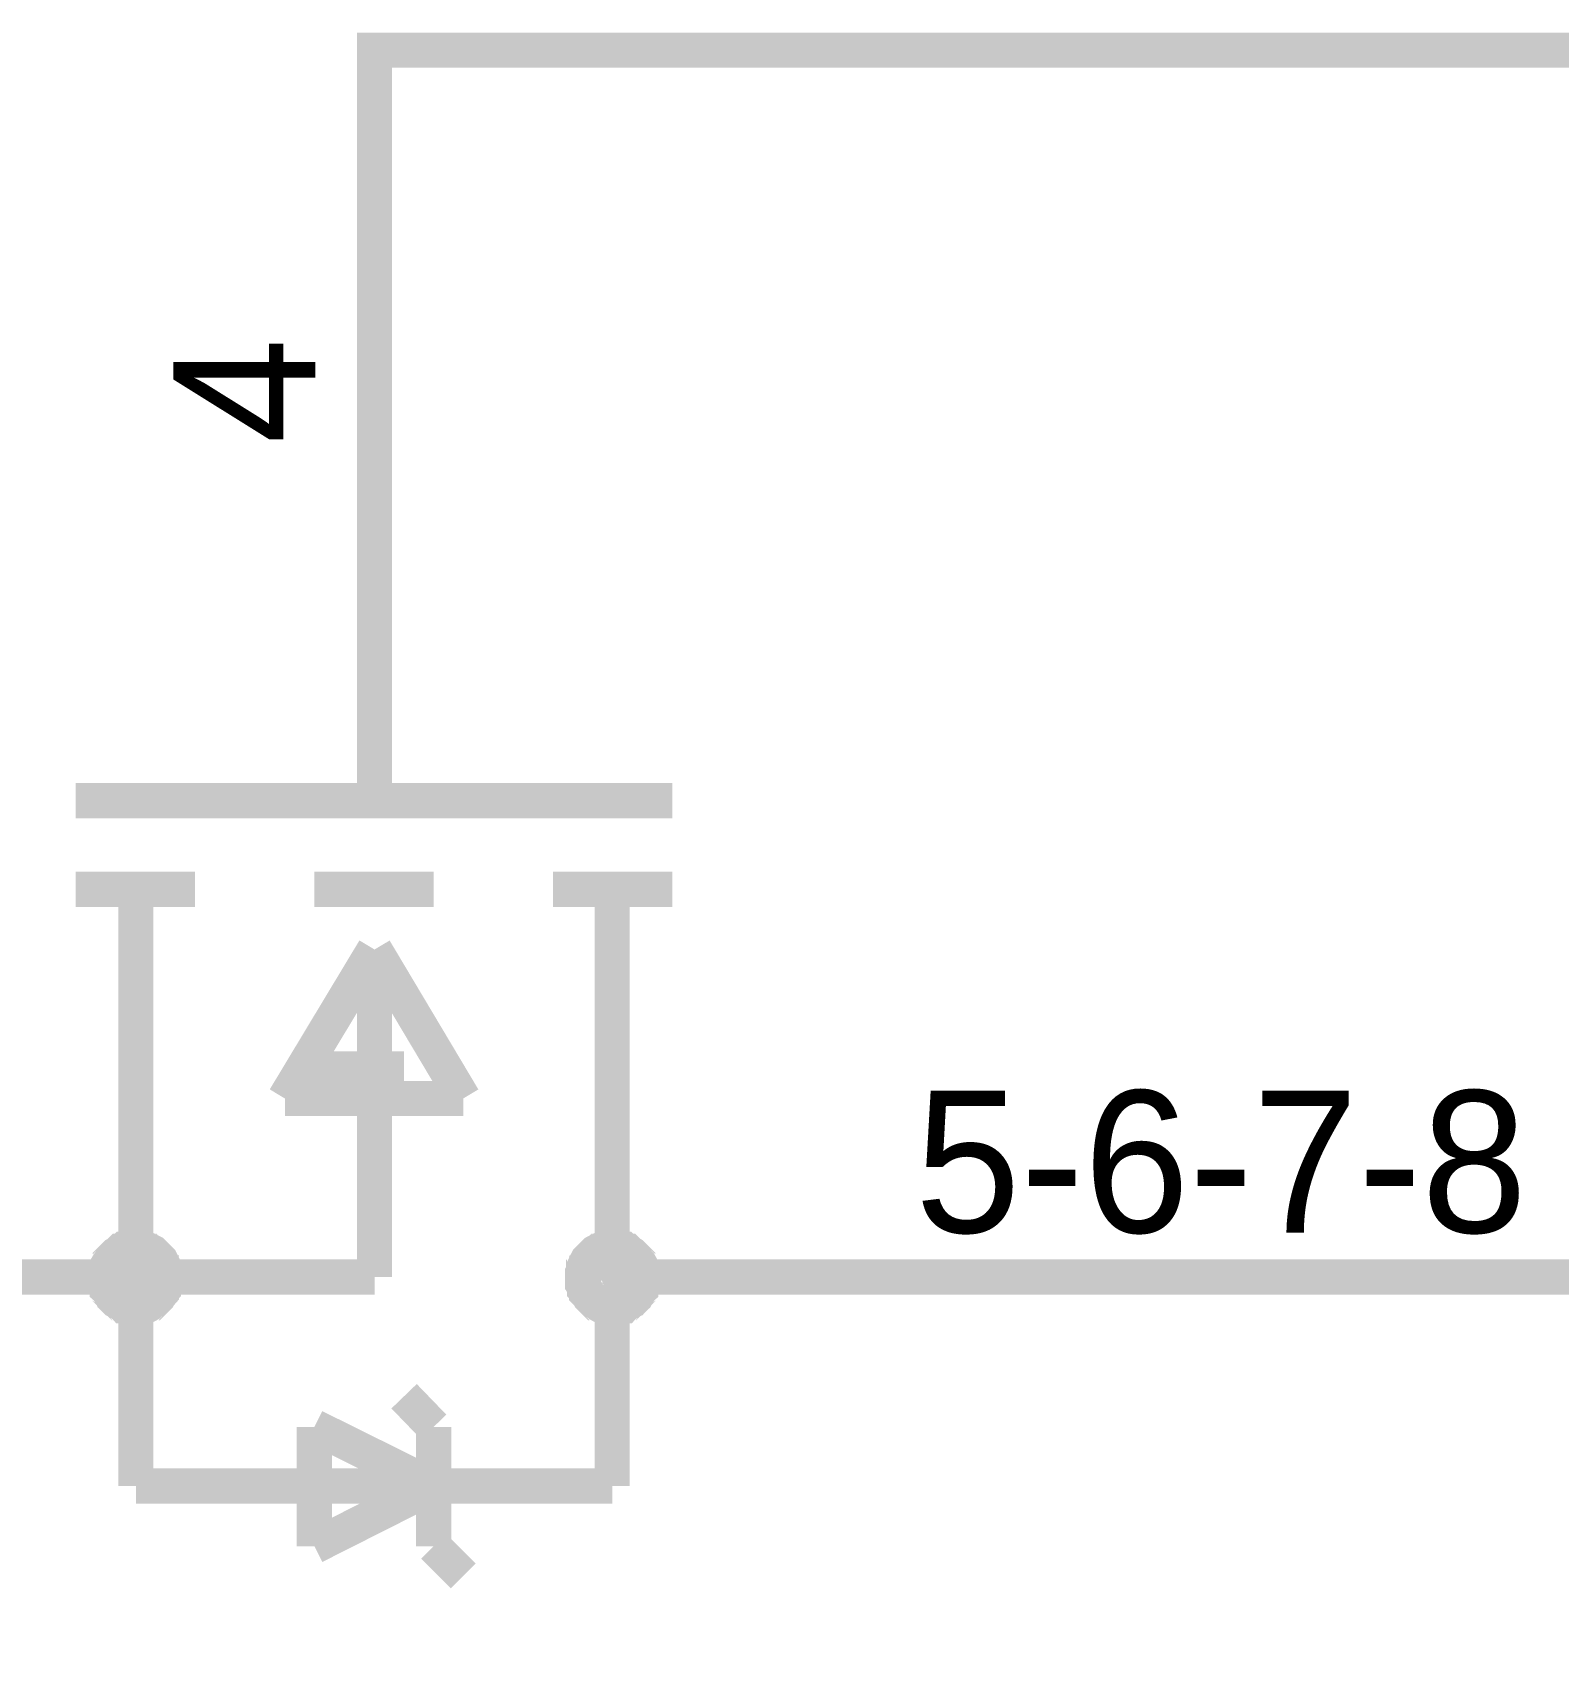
# Model space of a CAD drawing. Header units: inches. Extents: x 0 to 431, y 0 to 297.
# Drawn here: x 96.26 to 109.26, y 166.26 to 180.14 of the extents above; entities that cross this region are included whole.
import ezdxf

# ---------------------------------------------------------------- set-up
doc = ezdxf.new("R2010")
doc.units = ezdxf.units.IN
doc.layers.add('Sheet', color=255, linetype='Continuous')

msp = doc.modelspace()

# ---------------------------------------------------------------- linework, layer by layer
at = {"layer": 'Sheet'}
for points in [[(124.005, 143.999, 0.3, 0.3, 0), (137.002, 143.999, 0.3, 0.3, 0), (137.002, 179.992, 0.3, 0.3, 0), (99.17, 179.992, 0.3, 0.3, 0), (99.17, 179.698, 0.3, 0.3, 0)], [(99.17, 174.615, 0.3, 0.3, 0), (99.17, 179.698, 0.3, 0.3, 0)], [(99.17, 173.598, 0.3, 0.3, 0), (99.17, 174.615, 0.3, 0.3, 0)], [(96.625, 173.598, 0.3, 0.3, 0), (101.707, 173.598, 0.3, 0.3, 0)], [(97.641, 172.842, 0.3, 0.3, 0), (96.625, 172.842, 0.3, 0.3, 0)], [(97.137, 172.842, 0.3, 0.3, 0), (97.137, 169.54, 0.3, 0.3, 0)], [(99.674, 172.842, 0.3, 0.3, 0), (98.658, 172.842, 0.3, 0.3, 0)], [(100.691, 172.842, 0.3, 0.3, 0), (101.707, 172.842, 0.3, 0.3, 0)], [(101.195, 172.842, 0.3, 0.3, 0), (101.195, 169.54, 0.3, 0.3, 0)], [(99.17, 172.33, 0.3, 0.3, 0), (98.406, 171.061, 0.3, 0.3, 0)], [(99.17, 172.33, 0.3, 0.3, 0), (99.926, 171.061, 0.3, 0.3, 0)], [(99.17, 172.077, 0.3, 0.3, 0), (99.17, 169.54, 0.3, 0.3, 0)], [(99.422, 171.313, 0.3, 0.3, 0), (98.658, 171.313, 0.3, 0.3, 0)], [(99.926, 171.061, 0.3, 0.3, 0), (98.406, 171.061, 0.3, 0.3, 0)], [(96.877, 169.54, 0.3, 0.3, 0), (96.877, 169.549, 0.3, 0.3, 0), (96.877, 169.565, 0.3, 0.3, 0), (96.877, 169.574, 0.3, 0.3, 0), (96.885, 169.591, 0.3, 0.3, 0), (96.885, 169.599, 0.3, 0.3, 0), (96.885, 169.616, 0.3, 0.3, 0), (96.893, 169.624, 0.3, 0.3, 0), (96.893, 169.633, 0.3, 0.3, 0), (96.902, 169.649, 0.3, 0.3, 0), (96.91, 169.658, 0.3, 0.3, 0), (96.919, 169.666, 0.3, 0.3, 0), (96.919, 169.683, 0.3, 0.3, 0), (96.927, 169.691, 0.3, 0.3, 0), (96.935, 169.7, 0.3, 0.3, 0), (96.944, 169.708, 0.3, 0.3, 0), (96.952, 169.717, 0.3, 0.3, 0), (96.961, 169.725, 0.3, 0.3, 0), (96.969, 169.733, 0.3, 0.3, 0), (96.986, 169.742, 0.3, 0.3, 0), (96.994, 169.75, 0.3, 0.3, 0), (97.003, 169.759, 0.3, 0.3, 0), (97.011, 169.759, 0.3, 0.3, 0), (97.028, 169.767, 0.3, 0.3, 0), (97.036, 169.775, 0.3, 0.3, 0), (97.045, 169.775, 0.3, 0.3, 0), (97.061, 169.784, 0.3, 0.3, 0), (97.07, 169.784, 0.3, 0.3, 0), (97.087, 169.784, 0.3, 0.3, 0), (97.095, 169.792, 0.3, 0.3, 0), (97.112, 169.792, 0.3, 0.3, 0), (97.12, 169.792, 0.3, 0.3, 0), (97.137, 169.792, 0.3, 0.3, 0)], [(97.137, 169.792, 0.3, 0.3, 0), (97.137, 169.792, 0.3, 0.3, 0)], [(97.137, 169.792, 0.3, 0.3, 0), (97.145, 169.792, 0.3, 0.3, 0), (97.162, 169.792, 0.3, 0.3, 0), (97.171, 169.792, 0.3, 0.3, 0), (97.187, 169.784, 0.3, 0.3, 0), (97.196, 169.784, 0.3, 0.3, 0), (97.213, 169.784, 0.3, 0.3, 0), (97.221, 169.775, 0.3, 0.3, 0), (97.229, 169.775, 0.3, 0.3, 0), (97.246, 169.767, 0.3, 0.3, 0), (97.255, 169.759, 0.3, 0.3, 0), (97.263, 169.759, 0.3, 0.3, 0), (97.28, 169.75, 0.3, 0.3, 0), (97.288, 169.742, 0.3, 0.3, 0), (97.297, 169.733, 0.3, 0.3, 0), (97.305, 169.725, 0.3, 0.3, 0), (97.313, 169.717, 0.3, 0.3, 0), (97.322, 169.708, 0.3, 0.3, 0), (97.33, 169.7, 0.3, 0.3, 0), (97.339, 169.691, 0.3, 0.3, 0), (97.347, 169.683, 0.3, 0.3, 0), (97.355, 169.666, 0.3, 0.3, 0), (97.355, 169.658, 0.3, 0.3, 0), (97.364, 169.649, 0.3, 0.3, 0), (97.372, 169.633, 0.3, 0.3, 0), (97.372, 169.624, 0.3, 0.3, 0), (97.381, 169.616, 0.3, 0.3, 0), (97.381, 169.599, 0.3, 0.3, 0), (97.381, 169.591, 0.3, 0.3, 0), (97.389, 169.574, 0.3, 0.3, 0), (97.389, 169.565, 0.3, 0.3, 0), (97.389, 169.549, 0.3, 0.3, 0), (97.389, 169.54, 0.3, 0.3, 0)], [(100.943, 169.54, 0.3, 0.3, 0), (100.943, 169.549, 0.3, 0.3, 0), (100.943, 169.565, 0.3, 0.3, 0), (100.943, 169.574, 0.3, 0.3, 0), (100.951, 169.591, 0.3, 0.3, 0), (100.951, 169.599, 0.3, 0.3, 0), (100.951, 169.616, 0.3, 0.3, 0), (100.96, 169.624, 0.3, 0.3, 0), (100.96, 169.633, 0.3, 0.3, 0), (100.968, 169.649, 0.3, 0.3, 0), (100.976, 169.658, 0.3, 0.3, 0), (100.976, 169.666, 0.3, 0.3, 0), (100.985, 169.683, 0.3, 0.3, 0), (100.993, 169.691, 0.3, 0.3, 0), (101.002, 169.7, 0.3, 0.3, 0), (101.01, 169.708, 0.3, 0.3, 0), (101.018, 169.717, 0.3, 0.3, 0), (101.027, 169.725, 0.3, 0.3, 0), (101.035, 169.733, 0.3, 0.3, 0), (101.044, 169.742, 0.3, 0.3, 0), (101.052, 169.75, 0.3, 0.3, 0), (101.069, 169.759, 0.3, 0.3, 0), (101.077, 169.759, 0.3, 0.3, 0), (101.086, 169.767, 0.3, 0.3, 0), (101.102, 169.775, 0.3, 0.3, 0), (101.111, 169.775, 0.3, 0.3, 0), (101.119, 169.784, 0.3, 0.3, 0), (101.136, 169.784, 0.3, 0.3, 0), (101.144, 169.784, 0.3, 0.3, 0), (101.161, 169.792, 0.3, 0.3, 0), (101.17, 169.792, 0.3, 0.3, 0), (101.187, 169.792, 0.3, 0.3, 0), (101.195, 169.792, 0.3, 0.3, 0)], [(101.195, 169.792, 0.3, 0.3, 0), (101.195, 169.792, 0.3, 0.3, 0)], [(101.195, 169.792, 0.3, 0.3, 0), (101.212, 169.792, 0.3, 0.3, 0), (101.22, 169.792, 0.3, 0.3, 0), (101.237, 169.792, 0.3, 0.3, 0), (101.245, 169.784, 0.3, 0.3, 0), (101.262, 169.784, 0.3, 0.3, 0), (101.271, 169.784, 0.3, 0.3, 0), (101.287, 169.775, 0.3, 0.3, 0), (101.296, 169.775, 0.3, 0.3, 0), (101.304, 169.767, 0.3, 0.3, 0), (101.321, 169.759, 0.3, 0.3, 0), (101.329, 169.759, 0.3, 0.3, 0), (101.338, 169.75, 0.3, 0.3, 0), (101.346, 169.742, 0.3, 0.3, 0), (101.363, 169.733, 0.3, 0.3, 0), (101.371, 169.725, 0.3, 0.3, 0), (101.38, 169.717, 0.3, 0.3, 0), (101.388, 169.708, 0.3, 0.3, 0), (101.397, 169.7, 0.3, 0.3, 0), (101.405, 169.691, 0.3, 0.3, 0), (101.413, 169.683, 0.3, 0.3, 0), (101.413, 169.666, 0.3, 0.3, 0), (101.422, 169.658, 0.3, 0.3, 0), (101.43, 169.649, 0.3, 0.3, 0), (101.439, 169.633, 0.3, 0.3, 0), (101.439, 169.624, 0.3, 0.3, 0), (101.447, 169.616, 0.3, 0.3, 0), (101.447, 169.599, 0.3, 0.3, 0), (101.447, 169.591, 0.3, 0.3, 0), (101.455, 169.574, 0.3, 0.3, 0), (101.455, 169.565, 0.3, 0.3, 0), (101.455, 169.549, 0.3, 0.3, 0), (101.455, 169.54, 0.3, 0.3, 0)], [(96.625, 169.54, 0.3, 0.3, 0), (94.087, 169.54, 0.3, 0.3, 0)], [(96.625, 169.54, 0.3, 0.3, 0), (99.17, 169.54, 0.3, 0.3, 0)], [(97.137, 169.28, 0.3, 0.3, 0), (97.12, 169.28, 0.3, 0.3, 0), (97.112, 169.28, 0.3, 0.3, 0), (97.095, 169.28, 0.3, 0.3, 0), (97.087, 169.288, 0.3, 0.3, 0), (97.07, 169.288, 0.3, 0.3, 0), (97.061, 169.288, 0.3, 0.3, 0), (97.045, 169.296, 0.3, 0.3, 0), (97.036, 169.296, 0.3, 0.3, 0), (97.028, 169.305, 0.3, 0.3, 0), (97.011, 169.313, 0.3, 0.3, 0), (97.003, 169.322, 0.3, 0.3, 0), (96.994, 169.322, 0.3, 0.3, 0), (96.986, 169.33, 0.3, 0.3, 0), (96.969, 169.338, 0.3, 0.3, 0), (96.961, 169.347, 0.3, 0.3, 0), (96.952, 169.355, 0.3, 0.3, 0), (96.944, 169.364, 0.3, 0.3, 0), (96.935, 169.372, 0.3, 0.3, 0), (96.927, 169.389, 0.3, 0.3, 0), (96.919, 169.397, 0.3, 0.3, 0), (96.919, 169.406, 0.3, 0.3, 0), (96.91, 169.414, 0.3, 0.3, 0), (96.902, 169.431, 0.3, 0.3, 0), (96.893, 169.439, 0.3, 0.3, 0), (96.893, 169.448, 0.3, 0.3, 0), (96.885, 169.465, 0.3, 0.3, 0), (96.885, 169.473, 0.3, 0.3, 0), (96.885, 169.49, 0.3, 0.3, 0), (96.877, 169.498, 0.3, 0.3, 0), (96.877, 169.515, 0.3, 0.3, 0), (96.877, 169.523, 0.3, 0.3, 0), (96.877, 169.54, 0.3, 0.3, 0)], [(96.877, 169.54, 0.3, 0.3, 0), (96.877, 169.54, 0.3, 0.3, 0)], [(97.137, 169.54, 0.3, 0.3, 0), (97.137, 167.759, 0.3, 0.3, 0)], [(97.389, 169.54, 0.3, 0.3, 0), (97.389, 169.523, 0.3, 0.3, 0), (97.389, 169.515, 0.3, 0.3, 0), (97.389, 169.498, 0.3, 0.3, 0), (97.381, 169.49, 0.3, 0.3, 0), (97.381, 169.473, 0.3, 0.3, 0), (97.381, 169.465, 0.3, 0.3, 0), (97.372, 169.448, 0.3, 0.3, 0), (97.372, 169.439, 0.3, 0.3, 0), (97.364, 169.431, 0.3, 0.3, 0), (97.355, 169.414, 0.3, 0.3, 0), (97.355, 169.406, 0.3, 0.3, 0), (97.347, 169.397, 0.3, 0.3, 0), (97.339, 169.389, 0.3, 0.3, 0), (97.33, 169.372, 0.3, 0.3, 0), (97.322, 169.364, 0.3, 0.3, 0), (97.313, 169.355, 0.3, 0.3, 0), (97.305, 169.347, 0.3, 0.3, 0), (97.297, 169.338, 0.3, 0.3, 0), (97.288, 169.33, 0.3, 0.3, 0), (97.28, 169.322, 0.3, 0.3, 0), (97.263, 169.322, 0.3, 0.3, 0), (97.255, 169.313, 0.3, 0.3, 0), (97.246, 169.305, 0.3, 0.3, 0), (97.229, 169.296, 0.3, 0.3, 0), (97.221, 169.296, 0.3, 0.3, 0), (97.213, 169.288, 0.3, 0.3, 0), (97.196, 169.288, 0.3, 0.3, 0), (97.187, 169.288, 0.3, 0.3, 0), (97.171, 169.28, 0.3, 0.3, 0), (97.162, 169.28, 0.3, 0.3, 0), (97.145, 169.28, 0.3, 0.3, 0), (97.137, 169.28, 0.3, 0.3, 0)], [(97.389, 169.54, 0.3, 0.3, 0), (97.389, 169.54, 0.3, 0.3, 0), (97.389, 169.54, 0.3, 0.3, 0), (97.389, 169.54, 0.3, 0.3, 0), (97.389, 169.54, 0.3, 0.3, 0), (97.389, 169.54, 0.3, 0.3, 0), (97.389, 169.54, 0.3, 0.3, 0), (97.389, 169.54, 0.3, 0.3, 0), (97.389, 169.54, 0.3, 0.3, 0), (97.389, 169.54, 0.3, 0.3, 0), (97.389, 169.54, 0.3, 0.3, 0), (97.389, 169.54, 0.3, 0.3, 0), (97.389, 169.54, 0.3, 0.3, 0), (97.389, 169.54, 0.3, 0.3, 0), (97.389, 169.54, 0.3, 0.3, 0), (97.389, 169.54, 0.3, 0.3, 0), (97.389, 169.54, 0.3, 0.3, 0), (97.389, 169.54, 0.3, 0.3, 0), (97.389, 169.54, 0.3, 0.3, 0), (97.389, 169.54, 0.3, 0.3, 0), (97.389, 169.54, 0.3, 0.3, 0), (97.389, 169.54, 0.3, 0.3, 0), (97.389, 169.54, 0.3, 0.3, 0), (97.389, 169.54, 0.3, 0.3, 0), (97.389, 169.54, 0.3, 0.3, 0), (97.389, 169.54, 0.3, 0.3, 0), (97.389, 169.54, 0.3, 0.3, 0), (97.389, 169.54, 0.3, 0.3, 0), (97.389, 169.54, 0.3, 0.3, 0), (97.389, 169.54, 0.3, 0.3, 0), (97.389, 169.54, 0.3, 0.3, 0), (97.389, 169.54, 0.3, 0.3, 0), (97.389, 169.54, 0.3, 0.3, 0)], [(97.389, 169.54, 0.3, 0.3, 0), (97.389, 169.54, 0.3, 0.3, 0)], [(101.195, 169.28, 0.3, 0.3, 0), (101.187, 169.28, 0.3, 0.3, 0), (101.17, 169.28, 0.3, 0.3, 0), (101.161, 169.28, 0.3, 0.3, 0), (101.144, 169.288, 0.3, 0.3, 0), (101.136, 169.288, 0.3, 0.3, 0), (101.119, 169.288, 0.3, 0.3, 0), (101.111, 169.296, 0.3, 0.3, 0), (101.102, 169.296, 0.3, 0.3, 0), (101.086, 169.305, 0.3, 0.3, 0), (101.077, 169.313, 0.3, 0.3, 0), (101.069, 169.322, 0.3, 0.3, 0), (101.052, 169.322, 0.3, 0.3, 0), (101.044, 169.33, 0.3, 0.3, 0), (101.035, 169.338, 0.3, 0.3, 0), (101.027, 169.347, 0.3, 0.3, 0), (101.018, 169.355, 0.3, 0.3, 0), (101.01, 169.364, 0.3, 0.3, 0), (101.002, 169.372, 0.3, 0.3, 0), (100.993, 169.389, 0.3, 0.3, 0), (100.985, 169.397, 0.3, 0.3, 0), (100.976, 169.406, 0.3, 0.3, 0), (100.976, 169.414, 0.3, 0.3, 0), (100.968, 169.431, 0.3, 0.3, 0), (100.96, 169.439, 0.3, 0.3, 0), (100.96, 169.448, 0.3, 0.3, 0), (100.951, 169.465, 0.3, 0.3, 0), (100.951, 169.473, 0.3, 0.3, 0), (100.951, 169.49, 0.3, 0.3, 0), (100.943, 169.498, 0.3, 0.3, 0), (100.943, 169.515, 0.3, 0.3, 0), (100.943, 169.523, 0.3, 0.3, 0), (100.943, 169.54, 0.3, 0.3, 0)], [(100.943, 169.54, 0.3, 0.3, 0), (100.943, 169.54, 0.3, 0.3, 0)], [(101.195, 167.759, 0.3, 0.3, 0), (101.195, 169.54, 0.3, 0.3, 0)], [(101.455, 169.54, 0.3, 0.3, 0), (101.455, 169.523, 0.3, 0.3, 0), (101.455, 169.515, 0.3, 0.3, 0), (101.455, 169.498, 0.3, 0.3, 0), (101.447, 169.49, 0.3, 0.3, 0), (101.447, 169.473, 0.3, 0.3, 0), (101.447, 169.465, 0.3, 0.3, 0), (101.439, 169.448, 0.3, 0.3, 0), (101.439, 169.439, 0.3, 0.3, 0), (101.43, 169.431, 0.3, 0.3, 0), (101.422, 169.414, 0.3, 0.3, 0), (101.413, 169.406, 0.3, 0.3, 0), (101.413, 169.397, 0.3, 0.3, 0), (101.405, 169.389, 0.3, 0.3, 0), (101.397, 169.372, 0.3, 0.3, 0), (101.388, 169.364, 0.3, 0.3, 0), (101.38, 169.355, 0.3, 0.3, 0), (101.371, 169.347, 0.3, 0.3, 0), (101.363, 169.338, 0.3, 0.3, 0), (101.346, 169.33, 0.3, 0.3, 0), (101.338, 169.322, 0.3, 0.3, 0), (101.329, 169.322, 0.3, 0.3, 0), (101.321, 169.313, 0.3, 0.3, 0), (101.304, 169.305, 0.3, 0.3, 0), (101.296, 169.296, 0.3, 0.3, 0), (101.287, 169.296, 0.3, 0.3, 0), (101.271, 169.288, 0.3, 0.3, 0), (101.262, 169.288, 0.3, 0.3, 0), (101.245, 169.288, 0.3, 0.3, 0), (101.237, 169.28, 0.3, 0.3, 0), (101.22, 169.28, 0.3, 0.3, 0), (101.212, 169.28, 0.3, 0.3, 0), (101.195, 169.28, 0.3, 0.3, 0)], [(101.195, 169.54, 0.3, 0.3, 0), (101.707, 169.54, 0.3, 0.3, 0)], [(101.455, 169.54, 0.3, 0.3, 0), (101.455, 169.54, 0.3, 0.3, 0), (101.455, 169.54, 0.3, 0.3, 0), (101.455, 169.54, 0.3, 0.3, 0), (101.455, 169.54, 0.3, 0.3, 0), (101.455, 169.54, 0.3, 0.3, 0), (101.455, 169.54, 0.3, 0.3, 0), (101.455, 169.54, 0.3, 0.3, 0), (101.455, 169.54, 0.3, 0.3, 0), (101.455, 169.54, 0.3, 0.3, 0), (101.455, 169.54, 0.3, 0.3, 0), (101.455, 169.54, 0.3, 0.3, 0), (101.455, 169.54, 0.3, 0.3, 0), (101.455, 169.54, 0.3, 0.3, 0), (101.455, 169.54, 0.3, 0.3, 0), (101.455, 169.54, 0.3, 0.3, 0), (101.455, 169.54, 0.3, 0.3, 0), (101.455, 169.54, 0.3, 0.3, 0), (101.455, 169.54, 0.3, 0.3, 0), (101.455, 169.54, 0.3, 0.3, 0), (101.455, 169.54, 0.3, 0.3, 0), (101.455, 169.54, 0.3, 0.3, 0), (101.455, 169.54, 0.3, 0.3, 0), (101.455, 169.54, 0.3, 0.3, 0), (101.455, 169.54, 0.3, 0.3, 0), (101.455, 169.54, 0.3, 0.3, 0), (101.455, 169.54, 0.3, 0.3, 0), (101.455, 169.54, 0.3, 0.3, 0), (101.455, 169.54, 0.3, 0.3, 0), (101.455, 169.54, 0.3, 0.3, 0), (101.455, 169.54, 0.3, 0.3, 0), (101.455, 169.54, 0.3, 0.3, 0), (101.455, 169.54, 0.3, 0.3, 0)], [(101.455, 169.54, 0.3, 0.3, 0), (101.455, 169.54, 0.3, 0.3, 0)], [(101.707, 169.54, 0.3, 0.3, 0), (106.782, 169.54, 0.3, 0.3, 0)], [(124.005, 133.832, 0.3, 0.3, 0), (151.855, 133.832, 0.3, 0.3, 0), (151.855, 155.4, 0.3, 0.3, 0), (151.855, 169.54, 0.3, 0.3, 0), (106.782, 169.54, 0.3, 0.3, 0)], [(99.674, 168.263, 0.3, 0.3, 0), (99.422, 168.524, 0.3, 0.3, 0)], [(99.674, 167.759, 0.3, 0.3, 0), (98.658, 168.263, 0.3, 0.3, 0)], [(98.658, 168.263, 0.3, 0.3, 0), (98.658, 167.246, 0.3, 0.3, 0)], [(99.674, 167.759, 0.3, 0.3, 0), (99.674, 168.263, 0.3, 0.3, 0)], [(97.137, 167.759, 0.3, 0.3, 0), (101.195, 167.759, 0.3, 0.3, 0)], [(98.658, 167.246, 0.3, 0.3, 0), (99.674, 167.759, 0.3, 0.3, 0)], [(99.674, 167.759, 0.3, 0.3, 0), (99.674, 167.246, 0.3, 0.3, 0)], [(99.674, 167.246, 0.3, 0.3, 0), (99.926, 166.994, 0.3, 0.3, 0)]]:
    msp.add_lwpolyline(points, format="xyseb", dxfattribs=at)

# ---------------------------------------------------------------- texts
msp.add_text('4', height=1.21, rotation=90, dxfattribs=at).set_placement((98.666, 176.64))
msp.add_text('5-6-7-8', height=1.2099, dxfattribs=at).set_placement((103.774, 169.918))

doc.saveas('drawing.dxf')
